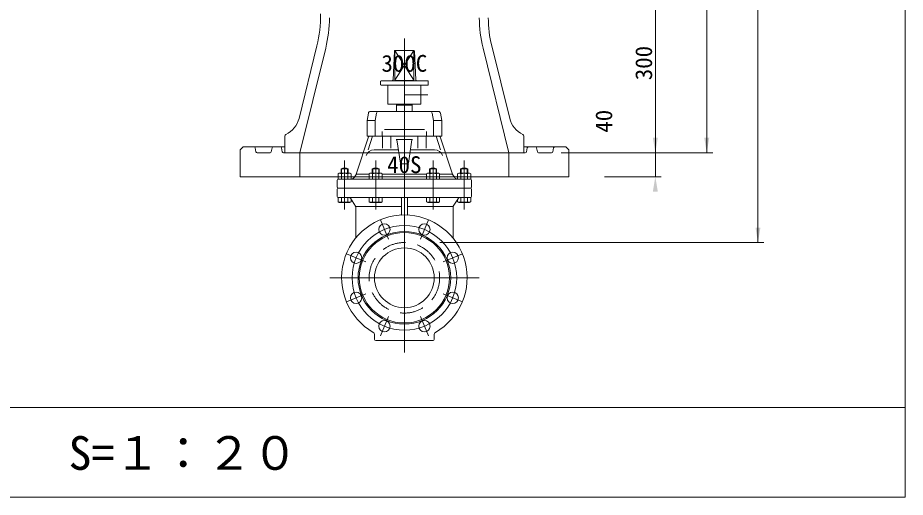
# Model space of a CAD drawing. Units: millimetres, scale not verified. Extents: x -6861 to 6861, y -3554 to 3095.
# Drawn here: x 5376 to 6861, y -705 to 96 of the extents above; entities that cross this region are included whole.
import ezdxf
from ezdxf.enums import TextEntityAlignment as Align

# ---------------------------------------------------------------- set-up
doc = ezdxf.new("R2010")
doc.units = ezdxf.units.MM
doc.header["$LTSCALE"] = 20
doc.linetypes.add('DASHED2', pattern=[3, 2, -1])
for name, color, linetype, lineweight in [('0-2_HIDEN', 7, 'DASHED2', 18), ('0-3_TEMP', 3, 'Continuous', 18), ('0-4_細線', 7, 'Continuous', 18), ('0-5_仕切弁', 7, 'Continuous', 18), ('0-6_寸法', 1, 'Continuous', 18), ('0-8_標題', 6, 'Continuous', 18), ('0-9_枠線', 6, 'Continuous', 18)]:
    doc.layers.add(name, color=color, linetype=linetype, lineweight=lineweight)
doc.layers.add('0-7_注釈', color=1, linetype='Continuous')
doc.styles.add('ＭＳ ゴシック', font='')
doc.styles.get('ＭＳ ゴシック').set_extended_font_data('MS Gothic')

msp = doc.modelspace()

# ---------------------------------------------------------------- linework, layer by layer
at = {"layer": '0-2_HIDEN'}
msp.add_circle((6022.8, -338.22), 59, dxfattribs=at)
at = {"layer": '0-3_TEMP'}
for p, q in [((6022.8, 61.78), (6022.8, -463.22)), ((5922.8, -142.22), (5922.8, -224.22)), ((5974.8, -142.22), (5974.8, -224.22)), ((6070.8, -142.22), (6070.8, -224.22)), ((6122.8, -142.22), (6122.8, -224.22)), ((5982.62, -241.21), (5996.01, -273.55)), ((6062.98, -241.21), (6049.58, -273.55)), ((5925.79, -298.04), (5958.13, -311.43)), ((6119.8, -298.04), (6087.47, -311.43)), ((6147.8, -338.22), (5897.8, -338.22)), ((5925.79, -378.4), (5958.13, -365.01)), ((6119.8, -378.4), (6087.47, -365.01)), ((5982.62, -435.23), (5996.01, -402.89)), ((6062.98, -435.23), (6049.58, -402.89))]:
    msp.add_line(p, q, dxfattribs=at)
msp.add_circle((6022.8, -338.22), 87.5, dxfattribs=at)
at = {"layer": '0-4_細線'}
for p, q in [((5876.57, 49.47), (5846.56, -71.77)), ((5847.8, -129.22), (5891.13, 45.87)), ((6197.8, -129.22), (6154.46, 45.87)), ((6199.03, -71.77), (6168.97, 49.67)), ((5822.8, -101.19), (5822.8, -129.22)), ((6222.8, -101.18), (6222.8, -129.22)), ((5773.12, -120.83), (5774.48, -127.61)), ((5776.44, -129.22), (5798.16, -129.22)), ((5800.12, -127.61), (5801.48, -120.83)), ((5815.16, -119.22), (5822.8, -119.22)), ((5817.12, -120.83), (5818.48, -127.61)), ((6022.8, -129.22), (5820.44, -129.22)), ((5847.8, -169.22), (5847.8, -129.22)), ((6022.8, -129.22), (6225.16, -129.22)), ((6197.8, -169.22), (6197.8, -129.22)), ((6222.8, -119.22), (6230.44, -119.22)), ((6228.48, -120.83), (6227.12, -127.61)), ((6230.44, -119.22), (6292.8, -119.22)), ((6230.44, -119.22), (6242.16, -119.22)), ((6245.48, -127.61), (6244.12, -120.83)), ((6269.16, -129.22), (6247.44, -129.22)), ((6272.48, -120.83), (6271.12, -127.61)), ((6297.8, -124.22), (6292.8, -119.22)), ((6297.8, -124.22), (6297.8, -169.22)), ((5747.8, -169.22), (6297.8, -169.22))]:
    msp.add_line(p, q, dxfattribs=at)
for points in [[(5752.8, -119.22), (5747.8, -124.22), (5747.8, -169.22)], [(5752.8, -119.22), (5815.16, -119.22), (5803.44, -119.22)]]:
    msp.add_lwpolyline(points, dxfattribs=at)
for centre, radius, start, end in [((5682.43, 97.52), 200, 346.099, 1.51), ((5682.43, 97.52), 215, 346.099, 359.713), ((6363.17, 97.52), 215, 180.287, 193.901), ((6363.17, 97.48), 200, 180.287, 193.833), ((5807.73, -62.16), 40, 294.84, 346.099), ((6237.86, -62.16), 40, 193.901, 245.161), ((5825.8, -101.19), 3, 114.838, 179.998), ((6219.8, -101.18), 3, 0.002, 65.162), ((5771.16, -121.22), 2, 11.309, 90), ((5776.44, -127.22), 2, 191.309, 270), ((5798.16, -127.22), 2, 270, 348.691), ((5803.44, -121.22), 2, 90, 168.691), ((5815.16, -121.22), 2, 11.309, 90), ((5820.44, -127.22), 2, 191.309, 270), ((6225.16, -127.22), 2, 270, 348.691), ((6230.44, -121.22), 2, 90, 168.691), ((6242.16, -121.22), 2, 11.309, 90), ((6247.44, -127.22), 2, 191.309, 270), ((6269.16, -127.22), 2, 270, 348.691), ((6274.44, -121.22), 2, 90, 168.691)]:
    msp.add_arc(centre, radius, start, end, dxfattribs=at)
at = {"layer": '0-5_仕切弁'}
for p, q in [((6006, 40.83), (6003.84, -7.31)), ((6006.8, 41.76), (6038.57, -7.86)), ((6006.8, -7.22), (6006.8, 41.76)), ((6038.59, 41.78), (6007, 41.78)), ((6038.8, 41.76), (6007.03, -7.86)), ((6038.8, -7.22), (6038.8, 41.76)), ((6039.59, 40.83), (6041.76, -7.31)), ((5982.8, -15.22), (5982.8, -10.22)), ((6002.89, -8.26), (5983.75, -9.22)), ((5983.8, -9.22), (6061.8, -9.22)), ((6007.8, -8.22), (6037.8, -8.22)), ((6042.71, -8.26), (6061.85, -9.22)), ((6062.8, -10.22), (6062.8, -15.22)), ((6061.8, -16.22), (5983.8, -16.22)), ((5995.3, -47.22), (5995.3, -17.22)), ((6050.3, -17.22), (6050.3, -47.22)), ((6022.8, -32.22), (6062.3, -32.22)), ((5996.3, -48.22), (6049.3, -48.22)), ((6009.8, -49.52), (6010.55, -48.22)), ((6035.05, -48.22), (6035.8, -49.52)), ((6035.8, -49.52), (6035.8, -60.22)), ((5962.6, -63.08), (5960.36, -75.17)), ((6079.55, -60.22), (5966.04, -60.22)), ((5976.26, -63.08), (5974.02, -75.17)), ((6069.33, -63.08), (6071.57, -75.17)), ((6082.99, -63.08), (6085.23, -75.17)), ((5960.3, -75.9), (5960.3, -101.22)), ((5960.31, -75.54), (5973.96, -75.54)), ((5973.96, -75.9), (5973.96, -101.22)), ((6085.28, -75.54), (6071.64, -75.54)), ((6071.64, -75.9), (6071.64, -101.22)), ((6085.3, -75.9), (6085.3, -101.22)), ((5942.39, -164.95), (5962.8, -102.72)), ((6085.3, -101.22), (5960.3, -101.22)), ((5962.08, -124.43), (5969.7, -101.22)), ((5962.8, -101.22), (5962.8, -102.72)), ((5985.81, -93.72), (5985.81, -101.22)), ((5986.12, -101.22), (5986.12, -121.53)), ((5989.31, -90.22), (6056.28, -90.22)), ((6000.36, -101.22), (6000.36, -121.53)), ((6045.23, -101.22), (6045.23, -121.53)), ((6059.47, -101.22), (6059.47, -121.53)), ((6059.78, -93.72), (6059.78, -101.22)), ((6083.51, -124.43), (6075.9, -101.22)), ((6082.8, -101.22), (6082.8, -102.72)), ((6103.21, -164.95), (6082.8, -102.72)), ((6010.28, -107.8), (6016.15, -146.87)), ((6035.3, -106.95), (6010.3, -106.95)), ((6035.31, -107.8), (6029.44, -146.87)), ((6012.78, -124.43), (5972.22, -124.43)), ((6032.81, -124.43), (6073.37, -124.43)), ((6028.45, -147.72), (6017.14, -147.72)), ((5913.8, -163.22), (5911.83, -164.36)), ((5913.8, -163.22), (5931.8, -163.22)), ((5916.8, -156.22), (5928.8, -156.22)), ((5916.8, -156.22), (5916.8, -163.22)), ((5917.74, -163.22), (5917.74, -155.59)), ((5927.85, -163.22), (5927.85, -155.59)), ((5928.8, -156.22), (5928.8, -163.22)), ((5931.8, -163.22), (5933.77, -164.36)), ((5965.8, -163.22), (5963.83, -164.36)), ((5965.8, -163.22), (5983.8, -163.22)), ((5968.8, -156.22), (5980.8, -156.22)), ((5968.8, -156.22), (5968.8, -163.22)), ((5969.74, -163.22), (5969.74, -155.59)), ((5979.85, -163.22), (5979.85, -155.59)), ((5980.8, -156.22), (5980.8, -163.22)), ((5983.8, -163.22), (5985.77, -164.36)), ((6061.8, -163.22), (6059.83, -164.36)), ((6061.8, -163.22), (6079.8, -163.22)), ((6064.8, -156.22), (6076.8, -156.22)), ((6064.8, -156.22), (6064.8, -163.22)), ((6065.74, -163.22), (6065.74, -155.59)), ((6075.85, -163.22), (6075.85, -155.59)), ((6076.8, -156.22), (6076.8, -163.22)), ((6079.8, -163.22), (6081.77, -164.36)), ((6113.8, -163.22), (6111.83, -164.36)), ((6113.8, -163.22), (6131.8, -163.22)), ((6116.8, -156.22), (6116.8, -163.22)), ((6117.74, -163.22), (6117.74, -155.59)), ((6127.85, -163.22), (6127.85, -155.59)), ((6131.8, -163.22), (6133.77, -164.36)), ((5910.3, -175.22), (5910.3, -186.22)), ((5911.83, -164.36), (5911.83, -173.22)), ((6133.77, -173.22), (5912.3, -173.22)), ((5917.31, -164.36), (5917.31, -173.22)), ((5928.28, -164.36), (5928.28, -173.22)), ((5933.77, -164.36), (5933.77, -173.22)), ((5934.1, -173.2), (5934.1, -173.22)), ((5942.13, -165.46), (5938.58, -170.62)), ((5963.83, -165.22), (5942.3, -165.22)), ((5963.83, -164.36), (5963.83, -173.22)), ((5969.31, -164.36), (5969.31, -173.22)), ((5980.28, -164.36), (5980.28, -173.22)), ((5985.77, -164.36), (5985.77, -173.22)), ((6059.83, -165.22), (5985.77, -165.22)), ((6059.83, -164.36), (6059.83, -173.22)), ((6065.31, -164.36), (6065.31, -173.22)), ((6076.28, -164.36), (6076.28, -173.22)), ((6081.77, -164.36), (6081.77, -173.22)), ((6081.77, -165.22), (6103.3, -165.22)), ((6103.46, -165.46), (6107.01, -170.62)), ((6111.49, -173.22), (6111.49, -173.2)), ((6111.83, -164.36), (6111.83, -173.22)), ((6117.31, -164.36), (6117.31, -173.22)), ((6128.28, -164.36), (6128.28, -173.22)), ((6133.77, -164.36), (6133.77, -173.22)), ((6135.3, -175.22), (6135.3, -186.22)), ((5910.3, -202.22), (5910.3, -190.22)), ((5912.3, -188.22), (6133.3, -188.22)), ((6135.3, -190.22), (6135.3, -202.22)), ((5911.83, -211.08), (5911.83, -204.22)), ((5912.3, -204.22), (6133.77, -204.22)), ((5917.31, -211.08), (5917.31, -204.22)), ((5928.28, -211.08), (5928.28, -204.22)), ((5932.39, -205.15), (5940.99, -218.73)), ((5933.77, -211.08), (5933.77, -207.33)), ((5963.83, -211.08), (5963.83, -204.22)), ((5969.31, -211.08), (5969.31, -204.22)), ((5980.28, -211.08), (5980.28, -204.22)), ((5985.77, -211.08), (5985.77, -204.22)), ((6017.8, -232.39), (6017.8, -205.22)), ((6027.8, -232.39), (6027.8, -205.22)), ((6059.83, -211.08), (6059.83, -204.22)), ((6065.31, -211.08), (6065.31, -204.22)), ((6076.28, -211.08), (6076.28, -204.22)), ((6081.77, -211.08), (6081.77, -204.22)), ((6113.21, -205.15), (6104.61, -218.73)), ((6111.83, -211.08), (6111.83, -207.33)), ((6117.31, -211.08), (6117.31, -204.22)), ((6128.28, -211.08), (6128.28, -204.22)), ((6133.77, -211.08), (6133.77, -204.22)), ((5913.8, -212.22), (5911.83, -211.08)), ((5913.8, -212.22), (5931.8, -212.22)), ((5931.8, -212.22), (5933.77, -211.08)), ((6017.8, -219.22), (5941.3, -219.22)), ((5941.3, -219.8), (5941.3, -272.02)), ((5965.8, -212.22), (5963.83, -211.08)), ((5965.8, -212.22), (5983.8, -212.22)), ((5983.8, -212.22), (5985.77, -211.08)), ((6027.8, -219.22), (6104.3, -219.22)), ((6061.8, -212.22), (6059.83, -211.08)), ((6061.8, -212.22), (6079.8, -212.22)), ((6079.8, -212.22), (6081.77, -211.08)), ((6104.3, -219.8), (6104.3, -272.02)), ((6113.8, -212.22), (6111.83, -211.08)), ((6113.8, -212.22), (6131.8, -212.22)), ((6131.8, -212.22), (6133.77, -211.08)), ((5972.8, -441.22), (5972.8, -432.9)), ((5974.8, -443.22), (6070.8, -443.22)), ((6072.8, -441.22), (6072.8, -432.9))]:
    msp.add_line(p, q, dxfattribs=at)
for points in [[(6035.8, -49.52), (6009.8, -49.52), (6009.8, -60.22)], [(6116.8, -156.22), (6128.8, -156.22), (6128.8, -163.22)]]:
    msp.add_lwpolyline(points, dxfattribs=at)
for centre, radius in [((5989.31, -257.38), 9.5), ((6056.28, -257.38), 9.5), ((6022.8, -338.22), 77.5), ((6022.8, -338.22), 75.5), ((5941.96, -304.73), 9.5), ((6022.8, -338.22), 50), ((6103.64, -304.73), 9.5), ((5941.96, -371.7), 9.5), ((6103.64, -371.7), 9.5), ((5989.31, -419.06), 9.5), ((6056.28, -419.06), 9.5)]:
    msp.add_circle(centre, radius, dxfattribs=at)
for centre, radius, start, end in [((6007, 40.78), 1, 90, 177.423), ((6038.59, 40.78), 1, 2.577, 90), ((5983.8, -10.22), 1, 90, 180), ((6002.84, -7.27), 1, 272.859, 357.423), ((6007.8, -7.22), 1, 180, 270), ((6037.8, -7.22), 1, 270, 0), ((6042.75, -7.27), 1, 182.577, 267.141), ((6061.8, -10.22), 1, 0, 90), ((5983.8, -15.22), 1, 180, 270), ((5994.3, -17.22), 1, 0, 90), ((6051.3, -17.22), 1, 90, 180), ((6061.8, -15.22), 1, 270, 0), ((5996.3, -47.22), 1, 180, 270), ((6049.3, -47.22), 1, 270, 0), ((5966.04, -63.72), 3.5, 90, 169.509), ((5979.71, -63.72), 3.5, 90, 169.509), ((6065.89, -63.72), 3.5, 10.491, 90), ((6079.55, -63.72), 3.5, 10.491, 90), ((5964.3, -75.9), 4, 169.509, 180), ((5977.96, -75.9), 4, 169.509, 180), ((6067.64, -75.9), 4, 0, 10.491), ((6081.3, -75.9), 4, 0, 10.491), ((5922.86, -62.45), 56.71, 314.758, 316.871), ((6122.73, -62.45), 56.71, 223.129, 225.242), ((6009.29, -107.95), 1, 8.546, 90), ((6036.3, -107.95), 1, 90, 171.454), ((5972.22, -138.43), 14, 90, 161.841), ((6073.37, -138.43), 14, 18.159, 90), ((6017.14, -146.72), 1, 188.546, 270), ((6028.45, -146.72), 1, 270, 351.454), ((5922.8, -164.22), 10, 53.13, 126.87), ((5974.8, -164.22), 10, 53.13, 126.87), ((6070.8, -164.22), 10, 53.13, 126.87), ((6122.8, -164.22), 10, 53.13, 126.87), ((5912.3, -175.22), 2, 90, 180), ((5914.57, -168.36), 4.86, 55.616, 115.616), ((5922.8, -181.66), 18.15, 72.412, 107.588), ((5931.02, -168.36), 4.86, 64.384, 124.384), ((5933.64, -167.22), 6, 274.407, 325.491), ((5940.49, -164.32), 2, 325.491, 341.841), ((5966.57, -168.36), 4.86, 55.616, 115.616), ((5974.8, -181.66), 18.15, 72.412, 107.588), ((5983.02, -168.36), 4.86, 64.384, 124.384), ((6062.57, -168.36), 4.86, 55.616, 115.616), ((6070.8, -181.66), 18.15, 72.412, 107.588), ((6079.02, -168.36), 4.86, 64.384, 124.384), ((6105.11, -164.32), 2, 198.159, 214.509), ((6111.95, -167.22), 6, 214.509, 265.593), ((6114.57, -168.36), 4.86, 55.616, 115.616), ((6122.8, -181.66), 18.15, 72.412, 107.588), ((6131.02, -168.36), 4.86, 64.384, 124.384), ((6133.3, -175.22), 2, 0, 90), ((5912.3, -186.22), 2, 180, 270), ((5912.3, -190.22), 2, 90, 180), ((6133.3, -186.22), 2, 270, 0), ((6133.3, -190.22), 2, 0, 90), ((5912.3, -202.22), 2, 180, 270), ((5930.7, -206.22), 2, 32.347, 90), ((6016.8, -205.22), 1, 0, 90), ((6028.8, -205.22), 1, 90, 180), ((6114.9, -206.22), 2, 90, 147.653), ((6133.3, -202.22), 2, 270, 0), ((5914.57, -207.07), 4.86, 244.384, 304.384), ((5922.8, -193.78), 18.15, 252.412, 287.588), ((5931.02, -207.07), 4.86, 235.616, 295.616), ((5939.3, -219.8), 2, 0, 32.347), ((5966.57, -207.07), 4.86, 244.384, 304.384), ((5974.8, -193.78), 18.15, 252.412, 287.588), ((5983.02, -207.07), 4.86, 235.616, 295.616), ((6062.57, -207.07), 4.86, 244.384, 304.384), ((6070.8, -193.78), 18.15, 252.412, 287.588), ((6079.02, -207.07), 4.86, 235.616, 295.616), ((6106.3, -219.8), 2, 147.653, 180), ((6114.57, -207.07), 4.86, 244.384, 304.384), ((6122.8, -193.78), 18.15, 252.412, 287.588), ((6131.02, -207.07), 4.86, 235.616, 295.616), ((6022.8, -338.22), 105, 299.697, 240.303), ((6016.8, -232.39), 1, 273.245, 0), ((6028.8, -232.39), 1, 180, 266.755), ((5968.8, -432.9), 4, 0, 60.303), ((6076.8, -432.9), 4, 119.697, 180), ((5974.8, -441.22), 2, 180, 270), ((6070.8, -441.22), 2, 270, 0)]:
    msp.add_arc(centre, radius, start, end, dxfattribs=at)
at = {"layer": '0-6_寸法'}
for p, q in [((6528.79, -129.22), (6528.79, 1120.78)), ((6614.48, -279.22), (6614.48, 1120.78)), ((6442.74, -169.22), (6442.74, 1095.78)), ((6285.16, -129.22), (6538.79, -129.22)), ((6285.16, -129.22), (6452.74, -129.22)), ((6285.16, -129.22), (6452.74, -129.22)), ((6357.8, -169.22), (6452.74, -169.22)), ((6082.03, -279.22), (6624.48, -279.22))]:
    msp.add_line(p, q, dxfattribs=at)
for points in [[(6438.57, -104.22), (6442.74, -129.22), (6446.9, -104.22)], [(6438.57, -104.22), (6442.74, -129.22), (6446.9, -104.22)], [(6524.63, -104.22), (6528.79, -129.22), (6532.96, -104.22)], [(6438.57, -194.22), (6442.74, -169.22), (6446.9, -194.22)], [(6610.31, -254.22), (6614.48, -279.22), (6618.65, -254.22)]]:
    msp.add_solid(points, dxfattribs=at)
at = {"layer": '0-8_標題'}
msp.add_line((1260.93, -555.04), (6860.93, -555.04), dxfattribs=at)
at = {"layer": '0-9_枠線'}
for p in [(6860.93, 3094.96), (1260.93, -705.04)]:
    msp.add_line(p, (6860.93, -705.04), dxfattribs=at)

# ---------------------------------------------------------------- texts
at = {"layer": '0-6_寸法', "style": 'ＭＳ ゴシック'}
for s, p in [('300', (6445.78, -8.02)), ('40', (6379.03, -95.71))]:
    msp.add_text(s, height=28.15, rotation=90, dxfattribs=at).set_placement(p, align=Align.BOTTOM_LEFT)
at = {"layer": '0-7_注釈', "style": 'ＭＳ ゴシック'}
for s, p in [('300C', (5984.4, -2.26)), ('40S', (5994, -171.69))]:
    msp.add_text(s, height=28.15, dxfattribs=at).set_placement(p, align=Align.BOTTOM_LEFT)
at = {"layer": '0-8_標題', "style": 'ＭＳ ゴシック'}
msp.add_text('S=１：２０', height=56.3, dxfattribs=at).set_placement((5460.93, -676.12), align=Align.BOTTOM_LEFT)

doc.saveas('drawing.dxf')
